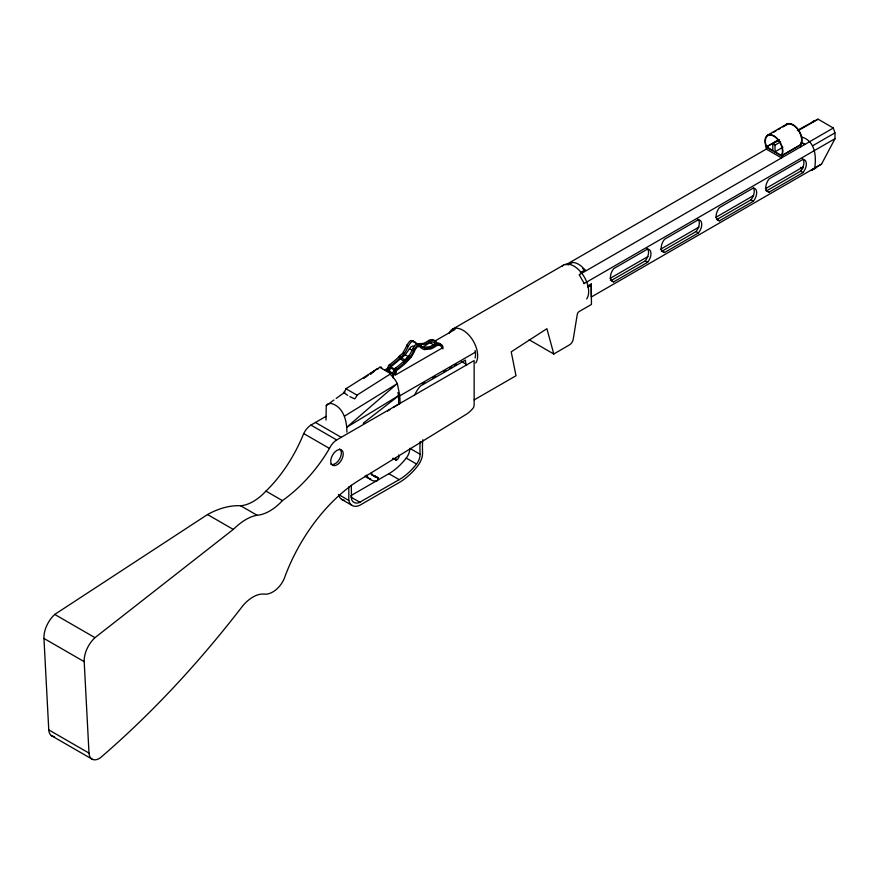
<?xml version="1.0" encoding="UTF-8"?>
<svg xmlns="http://www.w3.org/2000/svg" width="879" height="879" viewBox="0 0 879 879"><rect width="100%" height="100%" fill="white"/><g stroke="black" fill="none" stroke-linecap="round" stroke-linejoin="round"><path stroke-width="1.32" d="M442.862 348.919C444.269 343.865 437.72 342.338 434.863 345.557A22.008 12.702 -60 0 1 431.051 347.579L425.194 348.183A26.018 15.02 -60 0 1 420.678 345.414L418.734 344.81A5.812 3.351 -60 0 0 416.767 345.843L414.317 349.315A22.865 13.207 -60 0 1 410.46 356.61L405.461 361.906A89.273 51.542 -60 0 1 397.78 368.334L396.879 369.015A2.296 1.329 -60 0 0 395.989 369.674L393.913 374.575L389.1 371.839L390.803 366.961M346.886 432.127C347.007 420.821 343.403 406.527 330.911 403.362L327.46 404.142L326.263 405.582L325.999 420.074M420.217 441.544L420.074 442.84A133.993 77.363 -60 0 0 420.074 454.245L420.074 455.069A10.35 5.977 -60 0 1 417.107 463.266L416.547 464.024A47.246 27.271 -60 0 1 399.187 479.637L358.984 502.678A14.383 8.307 -60 0 1 351.523 499.349L351.303 485.208M387.771 368.4L388.595 365.411A2.296 1.329 -60 0 1 389.562 364.73L390.386 364.071A89.273 51.542 -60 0 0 398.066 357.632C403.933 350.908 407.537 351.446 399.538 358.478A89.273 51.542 -60 0 1 391.858 364.917L390.957 365.598A2.296 1.329 -60 0 0 390.067 366.257L388.002 371.158L386.529 370.312L387.771 368.4L385.321 369.674M403.076 352.347A22.865 13.207 -60 0 0 406.944 345.051L409.383 341.568A5.812 3.351 -60 0 1 411.35 340.547M404.538 353.193A22.865 13.207 -60 0 0 408.416 345.897L410.845 342.425A5.812 3.351 -60 0 1 412.822 341.393L414.778 341.975A26.018 15.02 -60 0 0 417.558 344.128M396.956 368.993L395.407 368.169L396.308 367.488A89.273 51.542 -60 0 0 403.988 361.049L408.999 355.775A22.865 13.207 -60 0 0 412.855 348.469L415.295 344.986A5.812 3.351 -60 0 1 417.272 343.964L419.228 344.535A26.018 15.02 -60 0 0 419.514 344.898M800.417 144.299L801.274 142.618A12.108 6.988 60 0 0 800.648 134.718L799.341 131.872A12.108 6.988 60 0 0 796.286 127.686M800.648 144.815L801.615 142.925A12.603 7.274 60 0 0 800.956 134.707L799.604 131.74A12.603 7.274 60 0 0 793.396 124.906L791.078 123.818A12.603 7.274 60 0 0 785.529 125.192M395.341 369.51L390.825 366.961L405.23 354.841L410.614 347.15L412.932 345.963L414.481 346.524M810.636 170.625L821.557 164.065L835.05 138.651L834.951 132.894L833.325 128.015L818.063 119.159L797.418 130.312M411.141 357.248L405.768 362.95A91.097 52.597 -60 0 1 396.814 370.356L396.22 371.07A2.626 1.516 -60 0 1 396.209 372.487L395.023 375.256L441.763 348.282C442.049 345.15 438.017 344.546 435.973 346.051A23.557 13.603 -60 0 1 430.875 348.941L424.546 349.589A27.568 15.91 -60 0 1 419.766 346.667L417.459 346.634L415.273 349.413A24.469 14.13 -60 0 1 411.13 357.237M350.831 495.668L388.881 473.704A47.246 27.271 -60 0 0 406.241 458.08L406.812 457.311A10.35 5.977 -60 0 0 409.779 449.125M392.452 373.729L394.517 368.828A2.296 1.329 -60 0 1 395.484 368.147L395.407 368.169M395.946 457.651C394.253 463.596 400.747 457.278 398.605 454.992M812.537 170.043L814.734 168.01C816.448 156.033 815.272 140.904 801.472 136.915M370.729 374.19L376.256 369.279A21.107 11.229 56.4 0 1 378.278 368.85M403.417 362.884L404.296 362.093M88.999 753.094L84.197 661.667A21.426 12.372 -60 0 1 94.976 637.66L233.276 529.411A77.187 35.028 -66.5 0 1 257.075 515.248A44.576 25.733 -60 0 0 282.423 500.612A104.315 61.783 -52.8 0 0 329.46 448.433A13.581 7.845 -60 0 1 336.679 439.939L474.144 360.577L474.144 404.296A8.076 4.67 -60 0 1 473.561 407.526A20.569 11.877 -60 0 1 466.309 414.284L356.555 481.835A125.95 72.715 -60 0 0 284.214 578.635A18.503 11.339 -53.8 0 1 264.216 594.105A29.633 17.514 -58.8 0 0 242.659 605.972A740.898 409.218 -64 0 1 100.129 757.973A14.734 8.515 -60 0 1 88.999 753.094L48.763 729.867L43.95 638.44A21.426 12.372 -60 0 1 54.729 614.432L207.521 514.545A76.77 50.982 -53.8 0 1 240.593 505.733A44.576 25.733 -60 0 0 265.941 491.097A104.118 58.41 -65.6 0 0 303.705 433.567A13.581 7.845 -60 0 1 310.924 425.073L325.999 416.371M363.203 423.228L399.659 395.012L397.308 383.563L395.495 380.387A21.107 11.229 56.4 0 0 390.803 374.904M811.844 122.368L813.987 120.753M326.263 405.582L333.976 400M336.185 398.407L344.997 392.034M363.719 378.497L368.125 375.311M370.334 373.718L374.74 370.531M435.094 341.393C433.589 338.492 429.479 339.536 427.48 341.283A22.008 12.702 -60 0 1 423.656 343.304L417.8 343.92A26.018 15.02 -60 0 1 413.284 341.14L411.35 340.547M436.94 343.502C436.511 339.47 431.171 339.887 428.952 342.14A22.008 12.702 -60 0 1 425.128 344.161L419.272 344.766A26.018 15.02 -60 0 1 417.975 344.304M441.016 344.81C439.511 341.909 435.402 342.953 433.402 344.7A22.008 12.702 -60 0 1 429.578 346.722L423.722 347.337A26.018 15.02 -60 0 1 419.832 345.205M474.144 399.912L515.995 375.751L511.226 351.831L546.903 328.691L553.792 354.006L569.592 344.81A5.23 3.022 -60 0 0 573.207 339.316L577.272 314.385A2.714 1.56 -60 0 1 579.151 311.54L591.457 304.442L591.248 283.983L587.776 285.983M435.555 343.348C431.117 339.008 425.963 346.82 421.118 347.194M347.666 395.352L343.59 392.506A5.351 3.087 -60 0 0 345.941 388.76L379.794 367.323A2.714 1.571 -60 0 1 381.739 367.829M349.875 396.627L354.622 398.879A5.351 3.087 -60 0 0 356.973 395.132L390.836 373.696A2.714 1.571 -60 0 1 392.825 374.432L392.902 377.827L392.825 375.256M344.546 416.13L397.308 383.563L346.59 427.403L399.659 395.012L400.187 403.285L393.265 407.504M387.496 411.031L389.804 409.614M767.828 135.047L787.013 123.972M768.07 135.487L771.454 133.531M773.707 132.224L775.97 130.927M778.223 129.62L780.475 128.323M782.739 127.015L787.254 124.411A12.108 6.988 60 0 1 791.155 124.258L793.385 125.301A12.108 6.988 60 0 1 795.583 126.994M766.279 146.892L778.695 139.717M780.651 141.838L775.014 145.09L775.014 151.781L781.233 155.374L782.09 153.693A12.108 6.988 60 0 0 781.464 145.793L780.156 142.947A12.108 6.988 60 0 0 774.201 136.377L771.971 135.333A12.108 6.988 60 0 0 766.642 136.663L765.719 138.475A12.108 6.988 60 0 0 766.356 146.364L766.609 146.936L777.893 140.42M766.609 146.936L772.806 150.507L772.806 143.815L779.574 139.904M452.553 329.185L563.549 265.095M565.768 264.865L766.279 149.1L781.53 157.912L782.431 154.001A12.603 7.274 60 0 0 781.772 145.782L780.42 142.816A12.603 7.274 60 0 0 774.212 135.981L771.894 134.905A12.603 7.274 60 0 0 766.345 136.267L765.389 138.157A12.603 7.274 60 0 0 766.048 146.375L766.433 147.232M797.912 130.795L818.063 119.159M434.962 341.008L455.058 329.416M568.01 264.975L572.482 262.502A18.305 10.57 60 0 1 581.722 266.524L584.996 269.974L580.305 272.677M775.014 151.781L782.914 147.222M781.541 155.748L800.725 144.672L800.725 146.837M833.325 128.015L579.184 274.742L584.227 283.467M812.537 145.826L834.951 132.894M583.975 283.62L835.05 138.651M753.358 187.996L719.461 207.565A9.361 5.406 -60 0 0 716.154 216.102A9.361 5.406 -60 0 0 719.461 220.805L753.358 201.236A9.361 5.406 -60 0 0 756.676 192.699A9.361 5.406 -60 0 0 753.358 187.996A9.361 5.406 -60 0 1 750.963 199.852L717.055 219.42L719.461 220.805M398.616 404.186L398.616 396.495L475.517 352.105M587.908 287.213L591.457 285.159M422.359 384.112L424.722 382.739M433.017 377.948L435.391 376.586M443.686 371.795L446.049 370.422M449.608 368.378L451.971 367.004M454.344 365.642L456.717 364.269M609.971 278.467L647.944 256.536M660.459 249.317L698.981 227.079M715.594 217.487L753.578 195.556M765.444 188.699L803.417 166.779M610.411 280.236A9.361 5.406 -60 0 0 611.355 280.445L645.252 260.876A9.361 5.406 -60 0 0 647.01 248.328M661.195 250.911A9.361 5.406 -60 0 0 662.14 251.13L696.036 231.562A9.361 5.406 -60 0 0 697.794 219.003M765.774 190.534A9.361 5.406 -60 0 0 766.719 190.754L800.615 171.174A9.361 5.406 -60 0 0 802.384 158.627M613.751 281.84L647.658 262.261A9.361 5.406 -60 0 0 650.965 253.734A9.361 5.406 -60 0 0 647.658 249.021L613.751 268.6A9.361 5.406 -60 0 0 610.444 277.127A9.361 5.406 -60 0 0 613.751 281.84L611.355 280.445M664.535 252.515L698.442 232.946A9.361 5.406 -60 0 0 701.75 224.409A9.361 5.406 -60 0 0 698.442 219.706L664.535 239.275A9.361 5.406 -60 0 0 661.228 247.812A9.361 5.406 -60 0 0 664.535 252.515L662.14 251.13M769.125 192.138L803.021 172.57A9.361 5.406 -60 0 0 806.329 164.032A9.361 5.406 -60 0 0 803.021 159.33L769.125 178.898A9.361 5.406 -60 0 0 765.807 187.425A9.361 5.406 -60 0 0 769.125 192.138L766.719 190.754M821.557 164.065L591.248 297.036L591.248 283.983M812.174 169.79L815.91 168.087M376.399 481.11L375.344 481.11A30.293 17.492 -60 0 1 366.84 475.88A23.162 13.372 -60 0 1 366.455 475.187M389.485 364.752L391.034 365.576M376.619 481.022A2.285 1.318 -60 0 0 378.311 478.264L378.3 478.066A1.176 0.681 -60 0 0 378.003 477.649L373.641 475.473A20.47 11.812 -60 0 1 371.136 474.715M377.97 477.649L377.322 477.605A20.47 11.812 -60 0 1 371.323 472.869M393.045 458.431L396.451 460.08M388.551 370.894L393.166 373.52M800.637 144.826L781.453 155.902L766.279 147.145L766.279 149.1M772.806 143.815L775.014 145.09M800.428 167.395L802.791 168.757M800.615 171.174L803.021 172.57M750.963 199.852L753.358 201.236M696.036 231.562L698.442 232.946M645.252 260.876L647.658 262.261M582.656 268.633L584.996 269.974M529.147 339.766L553.792 354.006M428.578 340.503L430.051 341.36M434.501 343.92L435.973 344.777M430.051 342.733L434.501 345.304M461.387 361.5L465.87 364.082M413.306 341.118L414.778 341.975M419.228 344.535L420.689 345.392M417.8 343.92L419.272 344.766M423.722 347.337L425.194 348.183M406.922 345.051L408.394 345.897M412.844 348.469L414.317 349.315M409.35 348.721L412.69 350.644M408.999 355.775L410.471 356.621M408.768 356.094L410.24 356.951M405.23 354.841L409.68 357.412M408.306 356.698L409.779 357.544M407.823 357.292L409.295 358.138M407.318 357.863L408.79 358.72M407.142 358.05L408.614 358.907M406.801 358.423L408.263 359.28M406.252 358.973L407.724 359.819M399.758 356.094L401.231 356.951M405.68 359.522L407.153 360.368M401.56 357.973L406.01 360.544M398.626 357.116L400.099 357.962M404.549 360.533L406.021 361.379M400.395 359.028L404.845 361.588M390.32 367.719L394.759 370.29M387.76 367.752L389.232 368.598M393.682 371.169L395.154 372.015M385.101 369.971L390.617 373.157M379.794 367.323L390.836 373.696M345.941 388.76L356.973 395.132M409.768 448.301L420.074 454.245M406.241 458.08L416.547 464.024M393.012 458.256L395.957 460.025M315.462 422.458L341.217 437.324M310.924 425.073L336.679 439.939M388.881 473.704L399.187 479.648M303.705 433.567L329.46 448.433M378.3 478.11L374.619 475.946A1.176 0.681 -60 0 0 374.322 475.528M374.63 476.143L378.311 478.264M350.787 497.02L359.94 502.305M338.492 494.47L348.798 500.426A17.932 10.35 -60 0 0 359.742 505.304L399.22 482.516A50.773 29.315 -60 0 0 417.866 465.716A13.877 8.01 -60 0 0 422.568 452.729A130.268 75.209 -60 0 1 422.568 441.654A7.384 4.263 -60 0 1 422.887 439.709M341.502 499.294L351.809 505.238M265.941 491.097L282.423 500.612M240.593 505.733L257.075 515.248M207.521 514.545L233.276 529.411M54.729 614.432L94.976 637.66M43.95 638.44L84.197 661.667M51.312 735.602L92.526 759.401M348.798 486.867L348.798 500.426M54.564 736.602A14.734 8.515 -60 0 1 48.763 729.867M339.558 448.883A8.823 5.087 -60 0 1 339.558 459.069A8.823 5.087 -60 0 1 330.746 464.167M344.535 500.338A17.932 10.35 -60 0 1 338.854 495.701M370.696 478.868A30.293 17.492 -60 0 1 364.95 476.022M397.912 392.528A18.305 10.57 60 0 1 398.616 396.495M414.844 394.814A17.108 9.878 -60 0 1 420.558 385.947L465.398 360.115L465.804 364.049A1.659 0.956 -60 0 0 466.969 364.719M561.901 266.414A20.799 12.009 60 0 1 581.854 273.347A20.799 12.009 60 0 1 586.689 298.959M449.125 333.416A20.799 12.009 60 0 1 469.166 335.393A20.799 12.009 60 0 1 475.693 363.049M475.099 350.457A17.789 10.273 60 0 1 475.099 357.973M407.57 345.941A24.469 14.13 -60 0 1 407.219 346.722M804.878 144.442L801.351 142.409L804.878 144.442M338.602 463.618A8.823 5.087 -60 0 0 341.404 449.949A8.823 5.087 -60 0 0 330.965 459.201A8.823 5.087 -60 0 0 338.602 463.618"/></g></svg>
